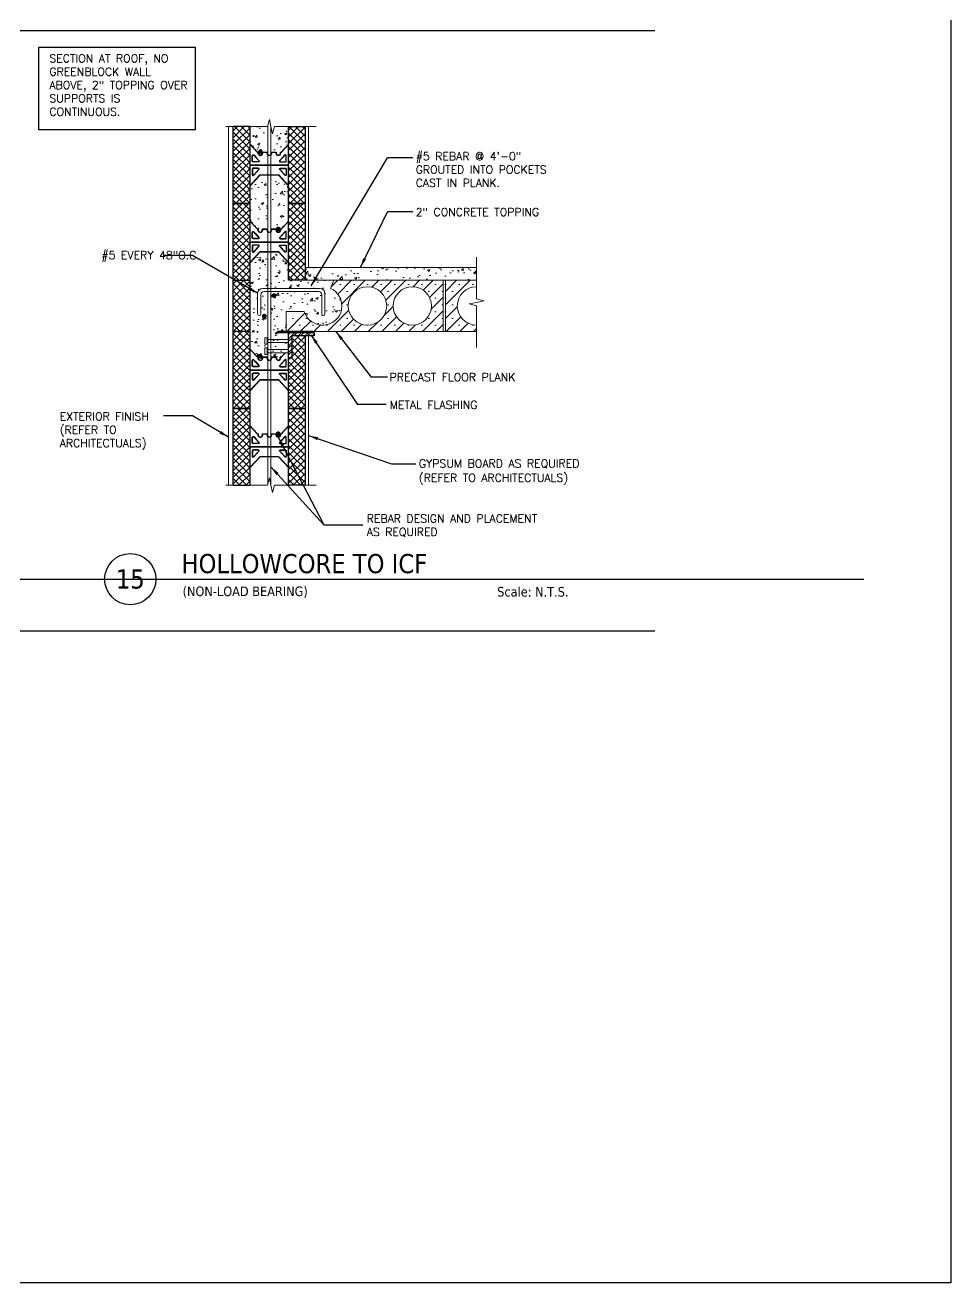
# Model space of a CAD drawing. Header units: inches. Extents: x 2268 to 2841, y -1100 to -676.
# Drawn here: x 2696.2 to 2840.7, y -1099.9 to -903.5 of the extents above; entities that cross this region are included whole.
import ezdxf
from ezdxf.enums import TextEntityAlignment as Align

# ---------------------------------------------------------------- set-up
doc = ezdxf.new("R2010")
doc.units = ezdxf.units.IN
doc.header["$MEASUREMENT"] = 0
for name, color, linetype, lineweight in [('A-DETL-GENF', 3, 'Continuous', 9), ('Concrete', 3, 'Continuous', 20), ('form', 140, 'Continuous', 13), ('INTERIOR-EXTERIOR', 30, 'Continuous', 13), ('Rebar-H', 7, 'Continuous', 20), ('S', 7, 'Continuous', 13), ('Size', 7, 'Continuous', 20)]:
    doc.layers.add(name, color=color, linetype=linetype, lineweight=lineweight)
for name, color, linetype in [('Anno', 4, 'Continuous'), ('Foam', 7, 'Continuous'), ('S-ANNO', 4, 'Continuous'), ('S-BEAM-STEL', 1, 'Continuous'), ('S-ICF-WALL-REIN', 1, 'Continuous'), ('Web', 6, 'Continuous')]:
    doc.layers.add(name, color=color, linetype=linetype)
doc.layers.add('NOPLOT', color=241, linetype='Continuous', plot=False)
doc.styles.add('ROMANS', font='romans.shx')
doc.styles.get("Standard").update_dxf_attribs({"font": 'romans.shx'})
doc.styles.add('Tahoma', font='TAHOMA.TTF')
doc.dimstyles.new('IG-1', dxfattribs={"dimscale": 12, "dimtxt": 0.125, "dimasz": 0.125, "dimexe": 0.0625, "dimexo": 0.125, "dimgap": 0.0625, "dimtad": 1, "dimlfac": 1.0005, "dimzin": 9, "dimlunit": 4, "dimtxsty": 'Standard', "dimblk": 'ARCHTICK', "dimcen": 2.5, "dimadec": 0, "dimazin": 0, "dimtfac": 1, "dimtmove": 0, "dimatfit": 3, "dimfxl": 0, "dimfrac": 1, "dimarcsym": 0})
pattern_1 = [(45, (0, 0), (-0.53033, 0.53033), []), (135, (0, 0), (-0.53033, -0.53033), [])]
pattern_2 = [(45, (2728.6608, -963.3498), (-0.53033, 0.53033), []), (135, (2728.6608, -963.3498), (-0.53033, -0.53033), [])]

# ---------------------------------------------------------------- blocks, each defined once
blk = doc.blocks.new('AM-7')
at = {"layer": 'S', "color": 7}
for points in [[(22.96, 45.49), (29.48, 45.49)], [(30.03, 45.49), (29.79, 46.62), (29.48, 45.49)], [(30.03, 45.49), (30.26, 44.37), (30.57, 45.49)], [(30.57, 45.49), (37.09, 45.49)]]:
    blk.add_lwpolyline(points, dxfattribs=at)
blk = doc.blocks.new('_ArchTick')
at = {"color": 0, "linetype": 'ByBlock', "const_width": 0.15}
blk.add_lwpolyline([(-0.5, -0.5), (0.5, 0.5)], dxfattribs=at)
blk = doc.blocks.new('G-BLK-6-IN')
at = {"layer": 'form'}
h = blk.add_hatch(dxfattribs=at)
h.set_pattern_fill('ANSI37,_O', color=256, scale=6)
h.set_pattern_definition(pattern_1)
h.paths.add_polyline_path([(2.62, 12), (0, 12), (0, 0), (2.62, 0)])
h = blk.add_hatch(dxfattribs=at)
h.set_pattern_fill('ANSI37,_O', color=256, scale=6)
h.set_pattern_definition(pattern_1)
h.paths.add_polyline_path([(8.62, 0), (11.25, 0), (11.25, 12), (8.62, 12)])
at = {"layer": 'Foam'}
for p, q in [((0, 0), (0, 12)), ((2.62, 12), (0, 12)), ((2.62, 0), (2.62, 12)), ((8.62, 0), (8.62, 12)), ((8.62, 12), (11.25, 12)), ((11.25, 0), (11.25, 12)), ((0, 0), (2.62, 0)), ((11.25, 0), (8.62, 0))]:
    blk.add_line(p, q, dxfattribs=at)
at = {"layer": 'Web'}
for p, q in [((2.62, 6.03), (8.62, 6.03)), ((2.62, 5.97), (8.62, 5.97))]:
    blk.add_line(p, q, dxfattribs=at)
for points in [[(2.62, 9.25), (3.73, 8.05, 0.209324), (3.78, 8.03), (3.8, 8.03, -0.414214), (3.87, 7.97), (3.87, 7.88, 0.01966), (3.87, 7.85, 0.01966)], [(2.62, 9.2), (3.71, 8.03, 0.209324), (3.78, 8), (3.8, 8, -0.414214), (3.84, 7.97), (3.84, 7.88, 0.045886), (3.84, 7.81, 0.045886)], [(3.84, 7.81, 0.912254), (4.59, 7.88), (4.59, 7.97, -0.414214), (4.62, 8), (5.22, 8, -0.414214), (5.25, 7.97), (5.25, 7.88, 1), (6, 7.88), (6, 7.97, -0.414214), (6.03, 8), (6.63, 8, -0.414214), (6.66, 7.97), (6.66, 7.88, 1), (7.41, 7.88), (7.41, 7.97, -0.414214), (7.45, 8), (7.47, 8, 0.209324), (7.54, 8.03), (8.62, 9.2)], [(3.87, 7.85, 0.961439), (4.55, 7.88), (4.55, 7.97, -0.414214), (4.62, 8.03), (5.22, 8.03, -0.414214), (5.28, 7.97), (5.28, 7.88, 1), (5.97, 7.88), (5.97, 7.97, -0.414214), (6.03, 8.03), (6.63, 8.03, -0.414214), (6.7, 7.97), (6.7, 7.88, 1), (7.38, 7.88), (7.38, 7.97, -0.414214), (7.45, 8.03), (7.47, 8.03, 0.209324), (7.52, 8.05), (8.62, 9.25)], [(3.5, 7.25), (3.99, 6.71, -0.653817), (3.9, 6.5), (3.09, 6.5, -0.414214), (2.97, 6.62), (2.97, 7.5, -0.682733), (3.19, 7.58), (3.5, 7.25)], [(3.48, 7.22), (3.97, 6.69, -0.653817), (3.9, 6.53), (3.09, 6.53, -0.414214), (3, 6.62), (3, 7.5, -0.682733), (3.16, 7.56), (3.48, 7.22)], [(2.6, 2.77), (4.15, 4.45, -0.209324), (4.27, 4.5), (6.98, 4.5, -0.209324), (7.1, 4.45), (8.62, 2.8)], [(2.62, 2.75), (4.17, 4.43, -0.209324), (4.27, 4.47), (6.98, 4.47, -0.209324), (7.08, 4.43), (8.62, 2.75)]]:
    blk.add_lwpolyline(points, format="xyb", dxfattribs=at)
for points in [[(8.06, 7.58), (7.26, 6.71, 0.653817), (7.35, 6.5), (8.16, 6.5, 0.414214), (8.28, 6.62), (8.28, 7.5, 0.682733)], [(8.09, 7.56), (7.28, 6.69, 0.653817), (7.35, 6.53), (8.16, 6.53, 0.414214), (8.25, 6.62), (8.25, 7.5, 0.682733)], [(3.19, 4.42), (3.99, 5.29, 0.653817), (3.9, 5.5), (3.09, 5.5, 0.414214), (2.97, 5.38), (2.97, 4.5, 0.682733)], [(3.16, 4.44), (3.97, 5.31, 0.653817), (3.9, 5.47), (3.09, 5.47, 0.414214), (3, 5.38), (3, 4.5, 0.682733)], [(8.06, 4.42), (7.26, 5.29, -0.653817), (7.35, 5.5), (8.16, 5.5, -0.414214), (8.28, 5.38), (8.28, 4.5, -0.682733)], [(8.09, 4.44), (7.28, 5.31, -0.653817), (7.35, 5.47), (8.16, 5.47, -0.414214), (8.25, 5.38), (8.25, 4.5, -0.682733)]]:
    blk.add_lwpolyline(points, format="xyb", close=True, dxfattribs=at)
blk = doc.blocks.new('Shear Connectors-Side - 1_2_-0-GreenBlock _ Lite Deck Typical Details')
at = {"layer": 'A-DETL-GENF'}
for p, q in [((0.5, 3.6875), (-0.5, 3.6875)), ((-0.5, 3.6875), (-0.5, 3.3125)), ((-0.5, 3.3125), (-0.25, 3.3125)), ((-0.25, 3.3125), (-0.25, 0.0625)), ((-0.25, 3.3125), (0.25, 3.3125)), ((0.25, 0.0625), (0.25, 3.3125)), ((0.25, 3.3125), (0.5, 3.3125)), ((0.5, 3.3125), (0.5, 3.6875)), ((-0.25, 0.0625), (-0.1875, 0)), ((-0.25, 0.0625), (0.25, 0.0625)), ((-0.1875, 0), (0.1875, 0)), ((0.1875, 0), (0.25, 0.0625))]:
    blk.add_line(p, q, dxfattribs=at)
blk = doc.blocks.new('*U109')
blk.add_line((0.842, -0.513), (4.87, -0.513))
blk.add_circle((0.592, -0.513), 0.25)
at = {"style": 'Tahoma', "flags": 8}
blk.add_attdef('VIEWNAME', text='', height=0.188, dxfattribs=at).set_placement((1.092, -0.511), align=Align.BOTTOM_LEFT)
blk.add_attdef('#', text='', height=0.188, dxfattribs=at).set_placement((0.592, -0.511), align=Align.MIDDLE_CENTER)
blk.add_attdef('VPSCALE', text='', height=0.0938, dxfattribs=at).set_placement((4.87, -0.589), align=Align.TOP_RIGHT)

msp = doc.modelspace()

# ---------------------------------------------------------------- hatches: boundary and pattern name
at = {"layer": 'Concrete'}
h = msp.add_hatch(dxfattribs=at)
h.set_pattern_fill('AR-CONC,_O', color=256, scale=0.5)
h.set_pattern_definition([(50, (2731.2858, -935.7107), (3.5863, -0.31376), [0.375, -4.125]), (355, (2731.2858, -935.7107), (-0.69376, 3.76096), [0.3, -3.3]), (100.451, (2731.5846, -935.737), (2.89255, 3.4472), [0.3187, -3.5057]), (46.184, (2731.2858, -934.7107), (5.3362, -0.8276), [0.5625, -6.1875]), (96.636, (2731.7305, -934.7797), (4.6733, 4.8706), [0.478, -5.2586]), (351.184, (2731.286, -934.7107), (4.6733, 4.8706), [0.45, -4.95]), (21, (2731.7858, -934.9607), (2.98454, -2.0131), [0.375, -4.125]), (326, (2731.7858, -934.9607), (1.2166, 3.62575), [0.3, -3.3]), (71.451, (2732.0345, -935.1285), (4.2011, 1.61265), [0.3187, -3.5057]), (37.5, (2731.2858, -935.7107), (0.0608, 1.66447), [0, -3.26, 0, -3.35, 0, -3.3125]), (7.5, (2731.2858, -935.7107), (1.31535, 1.97206), [0, -1.91, 0, -3.185, 0, -1.2625]), (327.5, (2730.1708, -935.7107), (2.66911, -0.11277), [0, -1.25, 0, -3.9, 0, -5.175]), (317.5, (2729.6708, -935.7107), (2.91593, 0.50052), [0, -1.625, 0, -2.59, 0, -3.675])])
h.paths.add_polyline_path([(2737.28577, -919.34977), (2735.08064, -919.34977), (2734.76665, -920.4756), (2734.53577, -919.34977), (2734.53577, -923.71071, 0.191401323), (2734.62952, -923.47477), (2734.62952, -923.38102, -0.414213562), (2734.69202, -923.31852), (2735.2934, -923.31852, -0.414213562), (2735.3559, -923.38102), (2735.3559, -923.47477, 1), (2736.0434, -923.47477), (2736.0434, -923.38102, -0.414213562), (2736.1059, -923.31852), (2736.13341, -923.31852, 0.209323534), (2736.17933, -923.29842), (2737.28577, -922.09977)])
h.paths.add_polyline_path([(2734.03577, -919.18889), (2733.9909, -919.34977), (2731.28577, -919.34977), (2731.28577, -922.09977), (2732.39221, -923.29842, 0.209323534), (2732.43814, -923.31852), (2732.46564, -923.31852, -0.414213562), (2732.52814, -923.38102), (2732.52814, -923.47477, 0.019659652), (2732.5292, -923.50177, 0.961438795), (2733.21564, -923.47477), (2733.21564, -923.38102, -0.414213562), (2733.27814, -923.31852), (2733.87952, -923.31852, -0.414213562), (2733.94202, -923.38102), (2733.94202, -923.47477, 0.191401323), (2734.03577, -923.71071)])
h.paths.add_polyline_path([(2734.03577, -926.88102), (2732.92704, -926.88102, 0.209323534), (2732.83519, -926.92124), (2731.28577, -928.59977), (2731.28577, -931.34977), (2731.28577, -934.09977), (2732.39221, -935.29842, 0.209323534), (2732.43814, -935.31852), (2732.46564, -935.31852, -0.414213562), (2732.52814, -935.38102), (2732.52814, -935.47477, 0.019659652), (2732.5292, -935.50177, 0.961438795), (2733.21564, -935.47477), (2733.21564, -935.38102, -0.414213562), (2733.27814, -935.31852), (2733.87952, -935.31852, -0.414213562), (2733.94202, -935.38102), (2733.94202, -935.47477, 0.191401323), (2734.03577, -935.71071)])
h.paths.add_polyline_path([(2737.28577, -928.59977), (2735.73636, -926.92124, 0.209323534), (2735.64451, -926.88102), (2734.53577, -926.88102), (2734.53577, -935.71071, 0.191401323), (2734.62952, -935.47477), (2734.62952, -935.38102, -0.414213562), (2734.69202, -935.31852), (2735.2934, -935.31852, -0.414213562), (2735.3559, -935.38102), (2735.3559, -935.47477, 1), (2736.0434, -935.47477), (2736.0434, -935.38102, -0.414213562), (2736.1059, -935.31852), (2736.13341, -935.31852, 0.209323534), (2736.17933, -935.29842), (2737.28577, -934.09977), (2737.28577, -931.34977)])
h = msp.add_hatch(dxfattribs=at)
h.set_pattern_fill('AR-CONC,_O', color=256, scale=0.5)
h.set_pattern_definition([(50, (2487.5532, -393.5277), (3.586301, -0.31376), [0.375, -4.125]), (355, (2487.5532, -393.5277), (-0.693757, 3.76096), [0.3, -3.3]), (100.4514, (2487.852, -393.554), (2.892547, 3.447198), [0.3187, -3.50571]), (46.1842, (2487.5532, -392.5277), (5.336205, -0.827595), [0.5625, -6.1875]), (96.6356, (2487.998, -392.5967), (4.673314, 4.87059), [0.47805, -5.258565]), (351.1842, (2487.553, -392.5277), (4.67331, 4.870593), [0.45, -4.95]), (21, (2488.0532, -392.7777), (2.984535, -2.013094), [0.375, -4.125]), (326, (2488.0532, -392.7777), (1.216577, 3.62575), [0.3, -3.3]), (71.4514, (2488.302, -392.9455), (4.201113, 1.612652), [0.3187, -3.50571]), (37.5, (2487.5532, -393.5277), (0.0607993, 1.6644693), [0, -3.26, 0, -3.35, 0, -3.3125]), (7.5, (2487.5532, -393.5277), (1.3153477, 1.9720586), [0, -1.91, 0, -3.185, 0, -1.2625]), (327.5, (2486.4382, -393.5277), (2.6691122, -0.1127744), [0, -1.25, 0, -3.9, 0, -5.175]), (317.5, (2485.9382, -393.5277), (2.915931, 0.500525), [0, -1.625, 0, -2.59, 0, -3.675])])
h.paths.add_polyline_path([(2742.47053, -945.61087, 0.414213562), (2741.97053, -945.11087), (2734.53577, -945.11087), (2734.53577, -953.27113), (2734.53577, -955.55027), (2734.53577, -955.71071, 0.191401323), (2734.62952, -955.47477), (2734.62952, -955.38102, -0.414213562), (2734.69202, -955.31852), (2735.2934, -955.31852, -0.414213562), (2735.3559, -955.38102), (2735.3559, -955.47477, 1), (2736.0434, -955.47477), (2736.0434, -955.38102, -0.414213562), (2736.1059, -955.31852), (2736.13341, -955.31852, 0.209323534), (2736.17933, -955.29842), (2737.28577, -954.09977), (2737.28577, -951.34977), (2736.91077, -951.34977), (2736.91077, -947.85514), (2739.61338, -947.34977, 1.8395427), (2743.83916, -944.61162), (2744.35323, -943.34977), (2739.91077, -943.34977), (2737.28577, -943.34977), (2737.28577, -940.59977), (2735.73636, -938.92124, 0.209323534), (2735.64451, -938.88102), (2734.53577, -938.88102), (2734.53577, -944.61087), (2742.22053, -944.61087, -0.414213562), (2742.97053, -945.36087), (2742.97053, -948.61087, -1), (2742.47053, -948.61087)])
h.paths.add_polyline_path([(2735.21372, -945.73399, -1), (2734.83872, -945.73399, -1)], flags=16)
h.paths.add_polyline_path([(2734.03577, -945.11087), (2733.46013, -945.11087, 0.414213562), (2732.96013, -945.61087), (2732.96013, -948.61087, -1), (2732.46013, -948.61087), (2732.46013, -945.36087, -0.414213562), (2733.21013, -944.61087), (2734.03577, -944.61087), (2734.03577, -938.88102), (2732.92704, -938.88102, 0.209323534), (2732.83519, -938.92124), (2731.28577, -940.59977), (2731.28577, -943.34977), (2731.28577, -951.34977), (2731.28577, -954.09977), (2732.39221, -955.29842, 0.209323534), (2732.43814, -955.31852), (2732.46564, -955.31852, -0.414213562), (2732.52814, -955.38102), (2732.52814, -955.47477, 0.019659652), (2732.5292, -955.50177, 0.961438795), (2733.21564, -955.47477), (2733.21564, -955.38102, -0.414213562), (2733.27814, -955.31852), (2733.87952, -955.31852, -0.414213562), (2733.94202, -955.38102), (2733.94202, -955.47477, 0.191401323), (2734.03577, -955.71071), (2734.03577, -953.27113)])
h.paths.add_polyline_path([(2733.31997, -948.95293, -1), (2733.69497, -948.95293, -1)], flags=16)
h.paths.add_polyline_path([(2733.0635, -955.21836, -1), (2732.6885, -955.21836, -1)], flags=16)
h = msp.add_hatch(dxfattribs=at)
h.set_pattern_fill('AR-CONC,_O', color=256, scale=0.5)
h.set_pattern_definition([(50, (2739.9108, -943.3498), (3.5863, -0.31376), [0.375, -4.125]), (355, (2739.9108, -943.3498), (-0.69376, 3.76096), [0.3, -3.3]), (100.451, (2740.2096, -943.376), (2.89255, 3.4472), [0.3187, -3.5057]), (46.184, (2739.9108, -942.3498), (5.3362, -0.8276), [0.5625, -6.1875]), (96.636, (2740.3555, -942.419), (4.6733, 4.8706), [0.47805, -5.2586]), (351.184, (2739.911, -942.35), (4.6733, 4.8706), [0.45, -4.95]), (21, (2740.4108, -942.5998), (2.98454, -2.0131), [0.375, -4.125]), (326, (2740.4108, -942.5998), (1.2166, 3.62575), [0.3, -3.3]), (71.451, (2740.6595, -942.7675), (4.2011, 1.61265), [0.3187, -3.5057]), (37.5, (2739.9108, -943.3498), (0.0608, 1.66447), [0, -3.26, 0, -3.35, 0, -3.3125]), (7.5, (2739.9108, -943.3498), (1.31535, 1.97206), [0, -1.91, 0, -3.185, 0, -1.2625]), (327.5, (2738.7958, -943.3498), (2.66911, -0.112774), [0, -1.25, 0, -3.9, 0, -5.175]), (317.5, (2738.2958, -943.3498), (2.91593, 0.50052), [0, -1.625, 0, -2.59, 0, -3.675])])
h.paths.add_polyline_path([(2739.91077, -941.34977), (2739.91077, -943.34977), (2764.81599, -943.34977), (2766.64361, -943.34977), (2766.64361, -941.34977)])
h = msp.add_hatch(dxfattribs=at)
h.set_pattern_fill('SACNCR,_O', color=9, scale=16)
h.set_pattern_definition([(45, (2736.9108, -522.9344), (-1.06066, 1.06066), []), (45, (2737.9714, -522.9344), (-1.06066, 1.06066), [0, -1.5])])
h.paths.add_polyline_path([(2759.61338, -947.34977, -1), (2753.61338, -947.34977, -1)], flags=16)
h.paths.add_polyline_path([(2752.61338, -947.34977, -1), (2746.61338, -947.34977, -1)], flags=16)
edge = h.paths.add_edge_path()
edge.add_line((2739.74851, -948.23999), (2736.91077, -949.60246))
edge.add_line((2736.91077, -949.60246), (2736.91077, -951.34977))
edge.add_line((2736.91077, -951.34977), (2761.44099, -951.34977))
edge.add_line((2761.44099, -951.34977), (2761.44099, -943.34977))
edge.add_line((2761.44099, -943.34977), (2744.35323, -943.34977))
edge.add_line((2744.35323, -943.34977), (2743.83916, -944.61162))
edge.add_arc((2742.61338, -947.34977), 3, -162.7381108, 65.8836234, ccw=False)
h = msp.add_hatch(dxfattribs=at)
h.set_pattern_fill('SACNCR,_O', color=9, scale=16)
h.set_pattern_definition([(45, (2761.816, -522.9344), (-1.06066, 1.06066), []), (45, (2762.8767, -522.9344), (-1.06066, 1.06066), [0, -1.5])])
h.paths.add_polyline_path([(2761.81599, -943.34977), (2761.81599, -951.34977), (2766.64361, -951.34977), (2766.64361, -950.34977, -1), (2766.64361, -944.34977), (2766.64361, -943.34977)])
at = {"layer": 'form'}
h = msp.add_hatch(dxfattribs=at)
h.set_pattern_fill('ANSI37,_O', color=256, scale=6)
h.set_pattern_definition([(45, (2728.6608, -951.3498), (-0.53033, 0.53033), []), (135, (2728.6608, -951.3498), (-0.53033, -0.53033), [])])
h.paths.add_polyline_path([(2731.28577, -943.34977), (2728.66077, -943.34977), (2728.66077, -951.34977), (2731.28577, -951.34977)])
h = msp.add_hatch(dxfattribs=at)
h.set_pattern_fill('ANSI37,_O', color=256, scale=6)
h.set_pattern_definition(pattern_2)
h.paths.add_polyline_path([(2731.28577, -951.34977), (2728.66077, -951.34977), (2728.66077, -963.34977), (2731.28577, -963.34977)])
h = msp.add_hatch(dxfattribs=at)
h.set_pattern_fill('ANSI37,_O', color=256, scale=6)
h.set_pattern_definition(pattern_2)
h.paths.add_polyline_path([(2737.78577, -952.0202), (2737.78577, -955.5202), (2737.28577, -955.5202), (2737.28577, -963.34977), (2739.91077, -963.34977), (2739.91077, -952.0202)])
at = {"layer": 'S'}
msp.add_hatch(color=7, dxfattribs=at).paths.add_polyline_path([(2741.06082, -951.34977), (2735.5748, -951.34977), (2735.5748, -951.5202), (2741.06082, -951.5202)])
at = {"layer": 'S-BEAM-STEL', "lineweight": -3, "ltscale": 0.5}
h = msp.add_hatch(dxfattribs=at)
h.set_pattern_fill('ANSI32', color=256, scale=2, style=0)
h.set_pattern_definition([(45, (-2824.4829, -1434.77505), (-0.53033009, 0.53033009), []), (45, (-2824.1293, -1434.77505), (-0.53033009, 0.53033009), [])])
h.paths.add_polyline_path([(2741.28577, -951.5202), (2737.28577, -951.5202), (2737.28577, -955.5202), (2737.78577, -955.5202), (2737.78577, -952.0202), (2741.28577, -952.0202)])

# ---------------------------------------------------------------- linework, layer by layer
at = {"lineweight": -3, "ltscale": 0.5}
msp.add_lwpolyline([(2735.5748, -951.5202), (2741.06082, -951.5202), (2741.06082, -951.34977), (2735.5748, -951.34977)], close=True, dxfattribs=at)
at = {"layer": 'Anno'}
for points in [[(2756.67823, -924.22872), (2752.71789, -924.22872)], [(2756.67823, -932.67845), (2752.71789, -932.67845)], [(2722.2764, -939.45009), (2717.75704, -939.45009)], [(2752.72412, -958.48654), (2750.20133, -958.48654)], [(2722.2764, -964.51814), (2717.75704, -964.51814)], [(2752.54037, -962.72911), (2748.07738, -962.72911)], [(2753.38081, -972.04123), (2757.17521, -972.04123)], [(2742.80347, -981.52348), (2748.9033, -981.52348)]]:
    msp.add_lwpolyline(points, dxfattribs=at)
at = {"layer": 'Concrete', "color": 7}
for p, q in [((2743.83916, -944.61162), (2744.35323, -943.34977)), ((2739.74851, -948.23999), (2736.91077, -948.23999))]:
    msp.add_line(p, q, dxfattribs=at)
for points in [[(2739.91077, -941.34977), (2766.64361, -941.34977)], [(2739.91077, -943.34977), (2764.81599, -943.34977)], [(2761.44099, -943.34977), (2761.44099, -951.34977)], [(2761.81599, -943.34977), (2761.81599, -951.34977)], [(2764.81599, -943.34977), (2766.64361, -943.34977)], [(2736.91077, -948.23999), (2736.91077, -951.34977)], [(2736.91077, -951.34977), (2761.81599, -951.34977)], [(2761.81599, -951.34977), (2766.64361, -951.34977)]]:
    msp.add_lwpolyline(points, dxfattribs=at)
for centre in [(2749.61338, -947.34977), (2756.61338, -947.34977)]:
    msp.add_circle(centre, 3, dxfattribs=at)
for centre, start, end in [((2742.61338, -947.34977), 197.2618892, 65.8836234), ((2766.64361, -947.34977), 90, 270)]:
    msp.add_arc(centre, 3, start, end, dxfattribs=at)
at = {"layer": 'Foam'}
for p, q in [((2728.66077, -951.34977), (2728.66077, -943.34977)), ((2731.28577, -951.34977), (2731.28577, -943.34977)), ((2728.66077, -963.34977), (2728.66077, -951.34977)), ((2731.28577, -951.34977), (2728.66077, -951.34977)), ((2731.28577, -963.34977), (2731.28577, -951.34977)), ((2737.28577, -963.34977), (2737.28577, -951.34977)), ((2737.28577, -951.34977), (2739.91077, -951.34977)), ((2737.28577, -951.34977), (2737.28577, -951.34977)), ((2739.91077, -963.34977), (2739.91077, -952.0202)), ((2728.66077, -963.34977), (2731.28577, -963.34977)), ((2739.91077, -963.34977), (2737.28577, -963.34977))]:
    msp.add_line(p, q, dxfattribs=at)
at = {"layer": 'INTERIOR-EXTERIOR', "color": 40}
msp.add_line((2727.91077, -975.34977), (2727.91077, -919.34977), dxfattribs=at)
for points in [[(2740.41077, -941.34977), (2740.41077, -919.34977)], [(2740.41077, -975.34977), (2740.41077, -952.0202)]]:
    msp.add_lwpolyline(points, dxfattribs=at)
at = {"layer": 'NOPLOT'}
for p, q in [((2292.10222, -904.3446), (2794.50222, -904.3446)), ((2379.09192, -990.02412), (2827.15636, -990.02412)), ((2292.10222, -998.12469), (2794.50222, -998.12469))]:
    msp.add_line(p, q, dxfattribs=at)
msp.add_lwpolyline([(2267.86345, -698.10234), (2840.71975, -698.10234), (2840.71975, -1099.94604), (2267.86345, -1099.94604)], close=True, dxfattribs=at)
at = {"layer": 'Rebar-H', "color": 7}
for p, q in [((2734.03577, -950.32785), (2734.03577, -936.31389)), ((2734.53577, -950.32785), (2734.53577, -936.47477)), ((2733.21013, -944.61087), (2742.22053, -944.61087)), ((2732.46013, -948.61087), (2732.46013, -945.36087)), ((2732.96013, -948.61087), (2732.96013, -945.61087)), ((2733.46013, -945.11087), (2741.97053, -945.11087)), ((2742.47053, -945.61087), (2742.47053, -948.61087)), ((2742.97053, -945.36087), (2742.97053, -948.61087)), ((2734.03577, -971.55027), (2734.03577, -953.27113))]:
    msp.add_line(p, q, dxfattribs=at)
for points in [[(2734.03577, -953.27113), (2734.03577, -919.18889)], [(2734.53577, -953.27113), (2734.53577, -919.34977)], [(2734.03577, -950.32785), (2734.03577, -933.03146)], [(2734.53577, -950.32785), (2734.53577, -933.03146)], [(2734.03577, -950.32785), (2734.03577, -948.40646)], [(2734.53577, -950.32785), (2734.53577, -948.40646)], [(2734.03577, -975.18889), (2734.03577, -953.27113)], [(2734.03577, -968.31389), (2734.03577, -953.27113)], [(2734.03577, -955.55027), (2734.03577, -953.27113)], [(2734.53577, -975.34977), (2734.53577, -953.27113)], [(2734.53577, -968.47477), (2734.53577, -953.27113)], [(2734.53577, -955.55027), (2734.53577, -953.27113)]]:
    msp.add_lwpolyline(points, dxfattribs=at)
for centre, radius, start, end in [((2733.21013, -945.36087), 0.75, 90, 180), ((2742.22053, -945.36087), 0.75, 0, 90), ((2733.46013, -945.61087), 0.5, 90, 180), ((2741.97053, -945.61087), 0.5, 0, 90), ((2732.71013, -948.61087), 0.25, 180, 0), ((2742.72053, -948.61087), 0.25, 180, 0)]:
    msp.add_arc(centre, radius, start, end, dxfattribs=at)
at = {"layer": 'S', "color": 7, "const_width": 0.375}
for points in [[(2732.70142, -923.31539, 1), (2733.07642, -923.31539, 1)], [(2735.50717, -935.32688, 1), (2735.88217, -935.32688, 1)], [(2734.83872, -945.73399, 1), (2735.21372, -945.73399, 1)], [(2733.31997, -948.95293, 1), (2733.69497, -948.95293, 1)], [(2732.6885, -955.21836, 1), (2733.0635, -955.21836, 1)], [(2732.6885, -955.21836, 1), (2733.0635, -955.21836, 1)], [(2735.4895, -967.32664, 1), (2735.8645, -967.32664, 1)], [(2735.4895, -967.32664, 1), (2735.8645, -967.32664, 1)]]:
    msp.add_lwpolyline(points, format="xyb", close=True, dxfattribs=at)
at = {"layer": 'S-ANNO', "lineweight": -3, "ltscale": 0.5}
msp.add_lwpolyline([(2698.28728, -906.93259), (2722.72374, -906.93259), (2722.72374, -919.8618), (2698.28728, -919.8618)], close=True, dxfattribs=at)
at = {"layer": 'S-ICF-WALL-REIN'}
msp.add_lwpolyline([(2737.28577, -951.5202), (2741.28577, -951.5202), (2741.28577, -952.0202), (2737.78577, -952.0202), (2737.78577, -955.5202), (2737.28577, -955.5202)], close=True, dxfattribs=at)
at = {"layer": 'Web'}
for p, q in [((2731.28577, -957.31852), (2737.28577, -957.31852)), ((2731.28577, -957.38102), (2737.28577, -957.38102))]:
    msp.add_line(p, q, dxfattribs=at)
for points in [[(2731.28577, -954.09977), (2732.39221, -955.29842, 0.209323534), (2732.43814, -955.31852), (2732.46564, -955.31852, -0.414213562), (2732.52814, -955.38102), (2732.52814, -955.47477, 0.019659652), (2732.5292, -955.50177, 0.019659652)], [(2731.28577, -954.14585), (2732.36925, -955.31961, 0.209323534), (2732.43814, -955.34977), (2732.46564, -955.34977, -0.414213562), (2732.49689, -955.38102), (2732.49689, -955.47477, 0.045886007), (2732.50318, -955.54317, 0.045886007)], [(2732.50318, -955.54317, 0.912254286), (2733.24689, -955.47477), (2733.24689, -955.38102, -0.414213562), (2733.27814, -955.34977), (2733.87952, -955.34977, -0.414213562), (2733.91077, -955.38102), (2733.91077, -955.47477, 1), (2734.66077, -955.47477), (2734.66077, -955.38102, -0.414213562), (2734.69202, -955.34977), (2735.2934, -955.34977, -0.414213562), (2735.32465, -955.38102), (2735.32465, -955.47477, 1), (2736.07465, -955.47477), (2736.07465, -955.38102, -0.414213562), (2736.1059, -955.34977), (2736.13341, -955.34977, 0.209323534), (2736.2023, -955.31961), (2736.80276, -954.6691)], [(2732.5292, -955.50177, 0.961438795), (2733.21564, -955.47477), (2733.21564, -955.38102, -0.414213562), (2733.27814, -955.31852), (2733.87952, -955.31852, -0.414213562), (2733.94202, -955.38102), (2733.94202, -955.47477, 1), (2734.62952, -955.47477), (2734.62952, -955.38102, -0.414213562), (2734.69202, -955.31852), (2735.2934, -955.31852, -0.414213562), (2735.3559, -955.38102), (2735.3559, -955.47477, 1), (2736.0434, -955.47477), (2736.0434, -955.38102, -0.414213562), (2736.1059, -955.31852), (2736.13341, -955.31852, 0.209323534), (2736.17933, -955.29842), (2736.76024, -954.6691)], [(2732.1574, -956.1037), (2732.65243, -956.63999, -0.653817149), (2732.56058, -956.84977), (2731.75452, -956.84977, -0.414213562), (2731.62952, -956.72477), (2731.62952, -955.85154, -0.682733241), (2731.84637, -955.76676), (2732.1574, -956.1037)], [(2732.14238, -956.13351), (2732.62947, -956.66118, -0.653817149), (2732.56058, -956.81852), (2731.75452, -956.81852, -0.414213562), (2731.66077, -956.72477), (2731.66077, -955.85154, -0.682733241), (2731.82341, -955.78795), (2732.14238, -956.13351)], [(2731.26281, -960.57858), (2732.81223, -958.90004, -0.209323534), (2732.92704, -958.84977), (2735.64451, -958.84977, -0.209323534), (2735.75932, -958.90004), (2737.28577, -960.5537)], [(2731.28577, -960.59977), (2732.83519, -958.92124, -0.209323534), (2732.92704, -958.88102), (2735.64451, -958.88102, -0.209323534), (2735.73636, -958.92124), (2737.28577, -960.59977)]]:
    msp.add_lwpolyline(points, format="xyb", dxfattribs=at)
for points in [[(2736.72517, -955.76676), (2735.91911, -956.63999, 0.653817149), (2736.01096, -956.84977), (2736.81702, -956.84977, 0.414213562), (2736.94202, -956.72477), (2736.94202, -955.85154, 0.682733241)], [(2736.74813, -955.78795), (2735.94207, -956.66118, 0.653817149), (2736.01096, -956.81852), (2736.81702, -956.81852, 0.414213562), (2736.91077, -956.72477), (2736.91077, -955.85154, 0.682733241)], [(2731.84637, -958.93279), (2732.65243, -958.05956, 0.653817149), (2732.56058, -957.84977), (2731.75452, -957.84977, 0.414213562), (2731.62952, -957.97477), (2731.62952, -958.84801, 0.682733241)], [(2731.82341, -958.91159), (2732.62947, -958.03836, 0.653817149), (2732.56058, -957.88102), (2731.75452, -957.88102, 0.414213562), (2731.66077, -957.97477), (2731.66077, -958.84801, 0.682733241)], [(2736.72517, -958.93279), (2735.91911, -958.05956, -0.653817149), (2736.01096, -957.84977), (2736.81702, -957.84977, -0.414213562), (2736.94202, -957.97477), (2736.94202, -958.84801, -0.682733241)], [(2736.74813, -958.91159), (2735.94207, -958.03836, -0.653817149), (2736.01096, -957.88102), (2736.81702, -957.88102, -0.414213562), (2736.91077, -957.97477), (2736.91077, -958.84801, -0.682733241)]]:
    msp.add_lwpolyline(points, format="xyb", close=True, dxfattribs=at)

# ---------------------------------------------------------------- block references
ref = msp.add_blockref('*U109', (2703.09774, -981.82252), dxfattribs=dict(xscale=16, yscale=16, zscale=16))
ref.add_attrib('VPSCALE', 'Scale: N.T.S.', dxfattribs={"height": 1.5008, "style": 'Tahoma'}).set_placement((2781.01192, -991.24652), align=Align.TOP_RIGHT)
ref.add_attrib('VIEWNAME', 'HOLLOWCORE TO ICF', dxfattribs={"height": 3, "style": 'Tahoma'}).set_placement((2720.57294, -989.99692), align=Align.BOTTOM_LEFT)
ref.add_attrib('#', '15', dxfattribs={"height": 3, "style": 'Tahoma'}).set_placement((2712.57294, -989.99692), align=Align.MIDDLE_CENTER)
at = {"layer": 'form'}
for p in [(2728.66077, -931.34977), (2728.66077, -943.34977), (2728.66077, -975.34977)]:
    msp.add_blockref('G-BLK-6-IN', p, dxfattribs=at)
at = {"layer": 'S', "color": 7, "rotation": 180}
for p in [(2764.56113, -873.85594), (2764.56113, -929.85594)]:
    msp.add_blockref('AM-7', p, dxfattribs=at)
at = {"layer": 'S-ICF-WALL-REIN', "rotation": 90}
for p in [(2737.28577, -952.82937), (2737.28577, -954.4191)]:
    msp.add_blockref('Shear Connectors-Side - 1_2_-0-GreenBlock _ Lite Deck Typical Details', p, dxfattribs=at)
at = {"layer": 'Size', "color": 7, "rotation": 90}
msp.add_blockref('AM-7', (2812.13744, -976.83026), dxfattribs=at)

# ---------------------------------------------------------------- texts
at = {"insert": (2720.7358, -991.17672), "char_height": 1.5, "width": 21.6728876, "attachment_point": 1, "style": 'Tahoma'}
msp.add_mtext('(NON-LOAD BEARING)', dxfattribs=at)
at = {"layer": 'Anno', "char_height": 1.25, "attachment_point": 1, "style": 'ROMANS'}
for s, insert, width in [('SECTION AT ROOF, NO GREENBLOCK WALL ABOVE, 2" TOPPING OVER SUPPORTS IS CONTINUOUS.', (2699.935, -908.05585), 24.2075357), ('#5 REBAR @ 4\'-0" GROUTED INTO POCKETS CAST IN PLANK.', (2757.13718, -923.34615), 24.4098732), ('2" CONCRETE TOPPING', (2757.14085, -932.05906), 35.4375), ('#5 EVERY 48"O.C.', (2708.06035, -938.79664), 15.5491674), ('PRECAST FLOOR PLANK', (2753.06836, -957.85518), 30.25), ('METAL FLASHING', (2753.07808, -962.19183), 18.5625), ('EXTERIOR FINISH (REFER TO ARCHITECTUALS)', (2701.54942, -963.98079), 21.0625), ('GYPSUM BOARD AS REQUIRED', (2757.64138, -971.3373), 39.1875), ('(REFER TO ARCHITECTUALS)', (2757.64138, -973.56918), 39.1875), ('REBAR DESIGN AND PLACEMENT\\PAS REQUIRED', (2749.49178, -979.94013), 39.0625)]:
    msp.add_mtext(s, dxfattribs=dict(at, insert=insert, width=width))

# ---------------------------------------------------------------- leaders
at = {"layer": 'Anno'}
for points in [[(2740.84364, -944.20433), (2752.71789, -924.22872)], [(2748.5033, -941.34977), (2752.71789, -932.67845)], [(2732.46013, -945.36087), (2722.2764, -939.45009)], [(2740.78577, -951.84977), (2748.07738, -962.72911)], [(2744.68704, -951.34977), (2750.20133, -958.48654)], [(2727.91077, -967.84977), (2722.2764, -964.51814)], [(2735.682, -967.84936), (2742.80347, -981.52348)], [(2740.41077, -967.59977), (2753.38081, -972.04123)], [(2734.53577, -972.49451), (2742.80347, -981.52348)]]:
    msp.add_leader(points, dimstyle='IG-1', override={"dimgap": 0.0625, "dimtad": 0}, dxfattribs=at)

doc.saveas('drawing.dxf')
